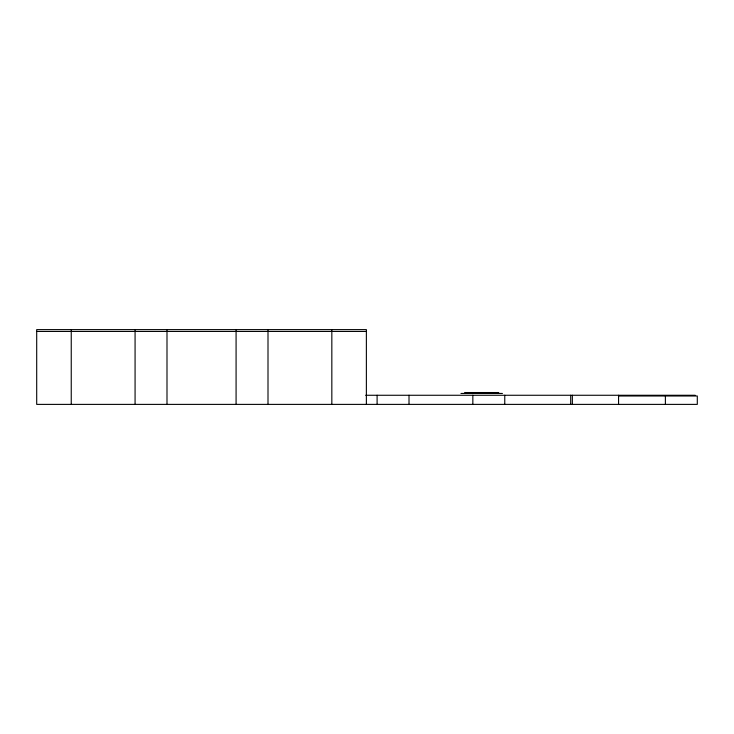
<?xml version="1.0" encoding="UTF-8"?>
<svg xmlns="http://www.w3.org/2000/svg" width="734" height="734" viewBox="0 0 734 734"><rect width="100%" height="100%" fill="white"/><g stroke="black" fill="none" stroke-linecap="round" stroke-linejoin="round"><path stroke-width="1.1" d="M36.7 331.438L366.376 331.438M464.659 392.534L498.735 392.534M460.961 393.442L502.441 393.442M365.67 395.268L695.19 395.268M618.615 395.993L697.3 395.993L697.3 404.388L36.7 404.388L36.7 329.612L366.376 329.612L366.376 404.388M665.389 395.993L665.389 404.388M618.569 395.268L618.569 404.388M572.355 395.268L572.355 404.388M570.694 395.268L570.694 404.388M504.763 395.268L504.763 404.388M486.514 392.534L486.514 393.442M486.348 392.534L486.348 393.442M485.871 392.534L485.871 393.442M485.11 392.534L485.11 393.442M484.11 392.534L484.11 393.442M482.944 392.534L482.944 393.442M481.697 392.534L481.697 393.442M480.449 392.534L480.449 393.442M479.284 392.534L479.284 393.442M478.293 392.534L478.293 393.442M477.522 392.534L477.522 393.442M477.045 392.534L477.045 393.442M476.88 392.534L476.88 393.442M472.843 395.268L472.843 404.388M409.012 395.268L409.012 404.388M377.102 395.268L377.102 404.388M331.832 329.612L331.832 404.388M268.002 329.612L268.002 404.388M236.082 329.612L236.082 404.388M166.994 329.612L166.994 404.388M135.074 329.612L135.074 404.388M71.244 329.612L71.244 404.388"/></g></svg>
